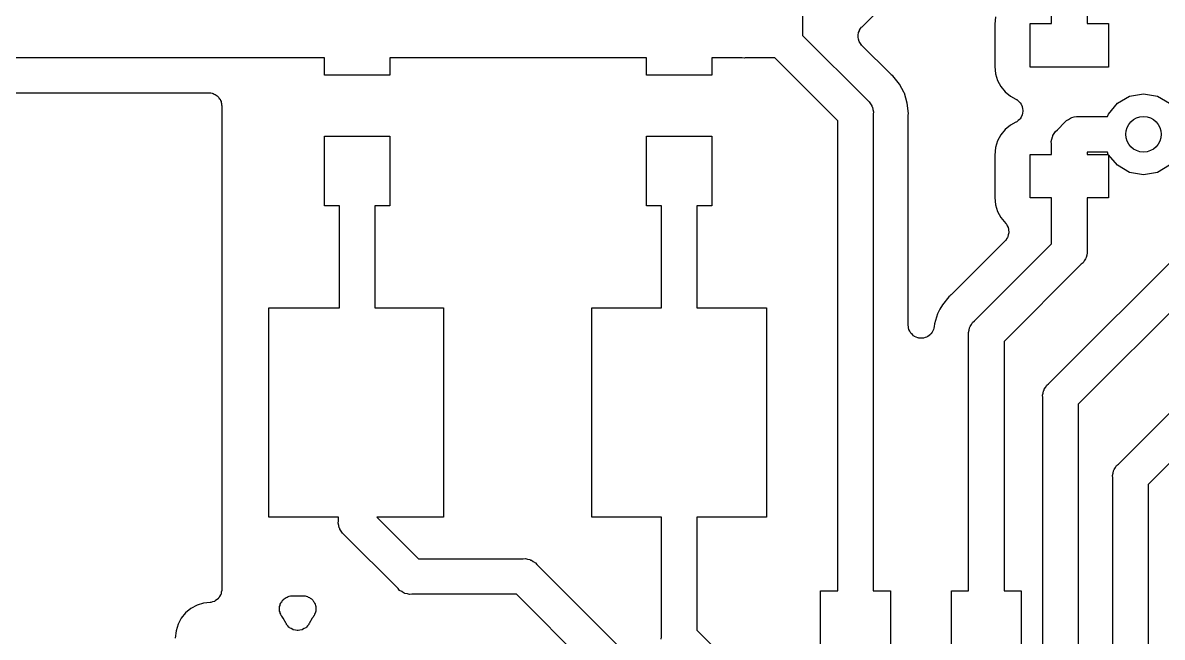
# Model space of a CAD drawing. Extents: x 91 to 190.2, y -113.9 to -59.9.
# Drawn here: x 127.77 to 140.82, y -81.79 to -74.74 of the extents above; entities that cross this region are included whole.
import ezdxf

# ---------------------------------------------------------------- set-up
doc = ezdxf.new("R2010")
doc.units = 0
doc.header["$MEASUREMENT"] = 0
doc.layers.add('BLACK', color=7, linetype='CONTINUOUS')

msp = doc.modelspace()

# ---------------------------------------------------------------- linework, layer by layer
at = {"layer": 'BLACK', "linetype": 'CONTINUOUS'}
for p, q in [((139.557, -74.75), (139.557, -70.8564)), ((139.963, -70.8448), (139.963, -74.75)), ((136.703, -74.5484), (136.703, -74.8858)), ((137.386, -74.7863), (137.516, -74.6564)), ((138.916, -74.6716), (138.907, -74.7574)), ((137.368, -74.8055), (137.381, -74.7933)), ((137.381, -74.7933), (137.386, -74.7863)), ((138.907, -74.7574), (138.907, -75.2426)), ((139.31, -75.25), (139.31, -74.75)), ((139.31, -74.75), (139.557, -74.75)), ((139.963, -74.75), (140.21, -74.75)), ((140.21, -74.75), (140.21, -75.25)), ((136.703, -74.8858), (137.447, -75.63)), ((137.34, -74.904), (137.342, -74.8797)), ((137.34, -74.9056), (137.34, -74.904)), ((137.34, -74.9072), (137.34, -74.9056)), ((137.346, -74.9308), (137.34, -74.9072)), ((137.342, -74.8797), (137.344, -74.8553)), ((137.344, -74.8553), (137.345, -74.8538)), ((137.345, -74.8522), (137.355, -74.832)), ((137.345, -74.8538), (137.345, -74.8522)), ((137.352, -74.9546), (137.346, -74.9308)), ((137.355, -74.832), (137.356, -74.8289)), ((137.356, -74.8289), (137.358, -74.8262)), ((137.358, -74.8262), (137.366, -74.8081)), ((137.366, -74.8081), (137.368, -74.8069)), ((137.368, -74.8069), (137.368, -74.8055)), ((137.353, -74.9559), (137.352, -74.9546)), ((137.353, -74.9575), (137.353, -74.9559)), ((137.367, -74.9776), (137.353, -74.9575)), ((137.381, -74.9979), (137.367, -74.9776)), ((137.382, -74.9989), (137.381, -74.9979)), ((137.383, -75.0002), (137.382, -74.9989)), ((137.71, -75.3273), (137.383, -75.0002)), ((131.225, -75.1432), (123.879, -75.1432)), ((131.225, -75.34), (131.225, -75.1432)), ((134.915, -75.1432), (131.975, -75.1432)), ((131.975, -75.1432), (131.975, -75.34)), ((134.915, -75.34), (134.915, -75.1432)), ((136.011, -75.1432), (135.665, -75.1432)), ((135.665, -75.1432), (135.665, -75.34)), ((136.038, -75.1455), (136.011, -75.1432)), ((136.047, -75.1432), (136.038, -75.1455)), ((136.386, -75.1432), (136.047, -75.1432)), ((137.107, -75.8642), (136.386, -75.1432)), ((138.907, -75.2426), (138.916, -75.3284)), ((140.21, -75.25), (139.31, -75.25)), ((131.975, -75.34), (131.225, -75.34)), ((135.665, -75.34), (134.915, -75.34)), ((137.716, -75.3316), (137.71, -75.3273)), ((137.721, -75.3372), (137.716, -75.3316)), ((137.739, -75.3514), (137.721, -75.3372)), ((137.814, -75.4433), (137.739, -75.3514)), ((137.869, -75.5459), (137.814, -75.4433)), ((138.916, -75.3284), (138.939, -75.4038)), ((138.939, -75.4038), (138.976, -75.4733)), ((126.391, -75.5432), (129.9, -75.5432)), ((129.9, -75.5432), (129.913, -75.5455)), ((129.913, -75.5455), (129.926, -75.5455)), ((129.926, -75.5455), (129.938, -75.55)), ((129.938, -75.55), (129.951, -75.5522)), ((129.951, -75.5522), (129.963, -75.5588)), ((129.963, -75.5588), (129.975, -75.5633)), ((129.975, -75.5633), (129.985, -75.5717)), ((129.985, -75.5717), (129.996, -75.5783)), ((129.996, -75.5783), (130.005, -75.5883)), ((137.87, -75.548), (137.869, -75.5459)), ((137.869, -75.5459), (137.869, -75.5459)), ((137.904, -75.6617), (137.87, -75.548)), ((138.976, -75.4733), (139.026, -75.5342)), ((139.026, -75.5342), (139.087, -75.5842)), ((139.087, -75.5842), (139.149, -75.6177)), ((140.312, -75.6644), (140.451, -75.5837)), ((140.451, -75.5837), (140.61, -75.5557)), ((140.61, -75.5557), (140.769, -75.5837)), ((140.769, -75.5837), (140.908, -75.6644)), ((130.005, -75.5883), (130.015, -75.5968)), ((130.015, -75.5968), (130.021, -75.6081)), ((130.021, -75.6081), (130.03, -75.6182)), ((130.03, -75.6182), (130.034, -75.6305)), ((130.034, -75.6305), (130.041, -75.6419)), ((130.041, -75.6419), (130.043, -75.6548)), ((130.043, -75.6548), (130.048, -75.6672)), ((130.048, -75.6672), (130.048, -75.6803)), ((130.048, -75.6803), (130.05, -75.6932)), ((130.05, -75.6932), (130.05, -81.2393)), ((137.447, -75.63), (137.468, -75.6474)), ((137.468, -75.6474), (137.482, -75.6707)), ((137.482, -75.6707), (137.497, -75.6928)), ((137.497, -75.6928), (137.499, -75.7016)), ((137.499, -75.7016), (137.504, -75.7094)), ((137.504, -75.7094), (137.509, -75.736)), ((137.916, -75.78), (137.904, -75.6617)), ((139.149, -75.6177), (139.153, -75.6208)), ((139.153, -75.6208), (139.158, -75.6226)), ((139.158, -75.6226), (139.174, -75.6368)), ((139.174, -75.6368), (139.19, -75.6499)), ((139.19, -75.6499), (139.193, -75.6541)), ((139.193, -75.6541), (139.197, -75.6574)), ((139.197, -75.6574), (139.207, -75.6761)), ((139.207, -75.6761), (139.218, -75.6941)), ((139.218, -75.6941), (139.219, -75.699)), ((139.219, -75.699), (139.221, -75.7033)), ((139.221, -75.7033), (139.224, -75.7243)), ((140.208, -75.7879), (140.312, -75.6644)), ((137.509, -75.736), (137.516, -75.762)), ((137.516, -75.762), (137.513, -75.7889)), ((137.513, -75.7889), (137.513, -81.255)), ((137.913, -75.817), (137.914, -75.8097)), ((137.913, -78.208), (137.913, -75.817)), ((137.914, -75.8023), (137.916, -75.78)), ((137.914, -75.8097), (137.914, -75.8023)), ((139.193, -75.8459), (139.19, -75.8501)), ((139.197, -75.8426), (139.193, -75.8459)), ((139.207, -75.8239), (139.197, -75.8426)), ((139.218, -75.8059), (139.207, -75.8239)), ((139.219, -75.801), (139.218, -75.8059)), ((139.221, -75.7967), (139.219, -75.801)), ((139.224, -75.7757), (139.221, -75.7967)), ((139.224, -75.7243), (139.229, -75.7451)), ((139.229, -75.7549), (139.224, -75.7757)), ((139.229, -75.7451), (139.228, -75.75)), ((139.228, -75.75), (139.229, -75.7549)), ((139.751, -75.8485), (139.773, -75.833)), ((139.773, -75.833), (139.782, -75.8306)), ((139.782, -75.8306), (139.789, -75.8261)), ((139.789, -75.8261), (139.816, -75.8214)), ((139.816, -75.8214), (139.842, -75.8145)), ((139.842, -75.8145), (139.869, -75.8168)), ((139.869, -75.8168), (140.197, -75.8168)), ((140.197, -75.8168), (140.208, -75.7879)), ((137.107, -76.0422), (137.107, -75.8642)), ((139.026, -75.9658), (138.976, -76.0267)), ((139.087, -75.9158), (139.026, -75.9658)), ((139.149, -75.8823), (139.087, -75.9158)), ((139.153, -75.8792), (139.149, -75.8823)), ((139.158, -75.8774), (139.153, -75.8792)), ((139.174, -75.8632), (139.158, -75.8774)), ((139.19, -75.8501), (139.174, -75.8632)), ((139.602, -75.9874), (139.623, -75.97)), ((139.623, -75.97), (139.71, -75.8826)), ((139.71, -75.8826), (139.727, -75.8619)), ((139.727, -75.8619), (139.751, -75.8485)), ((131.225, -76.84), (131.225, -76.04)), ((131.225, -76.04), (131.975, -76.04)), ((131.975, -76.04), (131.975, -76.84)), ((134.915, -76.84), (134.915, -76.04)), ((134.915, -76.04), (135.665, -76.04)), ((135.665, -76.04), (135.665, -76.84)), ((137.107, -81.255), (137.107, -76.0422)), ((137.107, -76.0422), (137.107, -76.0422)), ((138.939, -76.0962), (138.916, -76.1716)), ((138.976, -76.0267), (138.939, -76.0962)), ((139.554, -76.102), (139.561, -76.076)), ((139.557, -76.1289), (139.554, -76.102)), ((139.561, -76.076), (139.566, -76.0494)), ((139.566, -76.0494), (139.571, -76.0416)), ((139.571, -76.0416), (139.573, -76.0328)), ((139.573, -76.0328), (139.588, -76.0107)), ((139.588, -76.0107), (139.602, -75.9874)), ((138.916, -76.1716), (138.907, -76.2574)), ((139.557, -76.25), (139.557, -76.1289)), ((139.963, -76.2232), (139.963, -76.25)), ((140.197, -76.2232), (139.963, -76.2232)), ((140.207, -76.25), (140.197, -76.2232)), ((138.907, -76.2574), (138.907, -76.7426)), ((139.31, -76.75), (139.31, -76.25)), ((139.31, -76.25), (139.557, -76.25)), ((139.963, -76.25), (140.207, -76.25)), ((140.312, -76.3756), (140.21, -76.2546)), ((140.21, -76.2546), (140.21, -76.75)), ((140.451, -76.4563), (140.312, -76.3756)), ((140.61, -76.4843), (140.451, -76.4563)), ((140.769, -76.4563), (140.61, -76.4843)), ((140.908, -76.3756), (140.769, -76.4563)), ((138.907, -76.7426), (138.916, -76.8284)), ((139.557, -76.75), (139.31, -76.75)), ((139.557, -77.2758), (139.557, -76.75)), ((140.21, -76.75), (139.963, -76.75)), ((139.963, -76.75), (139.963, -77.3511)), ((131.397, -76.84), (131.225, -76.84)), ((131.397, -78.01), (131.397, -76.84)), ((131.975, -76.84), (131.803, -76.84)), ((131.803, -76.84), (131.803, -78.01)), ((135.087, -76.84), (134.915, -76.84)), ((135.087, -78.01), (135.087, -76.84)), ((135.665, -76.84), (135.493, -76.84)), ((135.493, -76.84), (135.493, -78.01)), ((138.916, -76.8284), (138.939, -76.9038)), ((138.939, -76.9038), (138.976, -76.9733)), ((138.976, -76.9733), (139.033, -77.0428)), ((139.033, -77.0428), (139.036, -77.0478)), ((139.036, -77.0478), (139.04, -77.0519)), ((139.04, -77.0519), (139.048, -77.0704)), ((139.048, -77.0704), (139.058, -77.0882)), ((139.058, -77.0882), (139.059, -77.0939)), ((139.059, -77.0939), (139.062, -77.0991)), ((139.066, -77.151), (139.061, -77.1707)), ((139.062, -77.0991), (139.064, -77.1194)), ((139.064, -77.1194), (139.067, -77.1396)), ((139.067, -77.1396), (139.066, -77.1453)), ((139.066, -77.1453), (139.066, -77.151)), ((139.023, -77.244), (138.41, -77.8573)), ((138.673, -78.16), (139.557, -77.2758)), ((139.026, -77.2393), (139.023, -77.244)), ((139.031, -77.2356), (139.026, -77.2393)), ((139.041, -77.2181), (139.031, -77.2356)), ((139.053, -77.2013), (139.041, -77.2181)), ((139.054, -77.1957), (139.053, -77.2013)), ((139.057, -77.1908), (139.054, -77.1957)), ((139.061, -77.1707), (139.057, -77.1908)), ((139.523, -78.88), (141.15, -77.2526)), ((139.959, -77.404), (139.954, -77.4306)), ((139.966, -77.378), (139.959, -77.404)), ((139.963, -77.3511), (139.966, -77.378)), ((139.897, -77.51), (139.013, -78.3942)), ((139.918, -77.4926), (139.897, -77.51)), ((139.932, -77.4693), (139.918, -77.4926)), ((139.947, -77.4472), (139.932, -77.4693)), ((139.949, -77.4384), (139.947, -77.4472)), ((139.954, -77.4306), (139.949, -77.4384)), ((141.384, -77.5932), (139.863, -79.1142)), ((138.381, -77.8814), (138.306, -77.9733)), ((138.399, -77.8672), (138.381, -77.8814)), ((138.404, -77.8616), (138.399, -77.8672)), ((138.41, -77.8573), (138.404, -77.8616)), ((130.59, -80.41), (130.59, -78.01)), ((130.59, -78.01), (131.397, -78.01)), ((131.803, -78.01), (132.59, -78.01)), ((132.59, -78.01), (132.59, -80.41)), ((134.29, -80.41), (134.29, -78.01)), ((134.29, -78.01), (135.087, -78.01)), ((135.493, -78.01), (136.29, -78.01)), ((136.29, -78.01), (136.29, -80.41)), ((138.278, -78.0259), (138.25, -78.078)), ((138.306, -77.9733), (138.278, -78.0259)), ((138.278, -78.0259), (138.278, -78.0259)), ((138.216, -78.1917), (138.212, -78.2227)), ((138.25, -78.078), (138.216, -78.1917)), ((138.638, -78.2007), (138.652, -78.1774)), ((138.652, -78.1774), (138.673, -78.16)), ((137.916, -78.2265), (137.913, -78.208)), ((137.918, -78.2453), (137.916, -78.2265)), ((137.921, -78.252), (137.918, -78.2453)), ((137.922, -78.2593), (137.921, -78.252)), ((137.932, -78.2756), (137.922, -78.2593)), ((137.939, -78.2927), (137.932, -78.2756)), ((137.945, -78.298), (137.939, -78.2927)), ((137.948, -78.3044), (137.945, -78.298)), ((137.963, -78.3165), (137.948, -78.3044)), ((137.976, -78.33), (137.963, -78.3165)), ((138.153, -78.3259), (138.138, -78.3379)), ((138.168, -78.3152), (138.153, -78.3259)), ((138.172, -78.3092), (138.168, -78.3152)), ((138.178, -78.3044), (138.172, -78.3092)), ((138.188, -78.2882), (138.178, -78.3044)), ((138.198, -78.2729), (138.188, -78.2882)), ((138.2, -78.2658), (138.198, -78.2729)), ((138.204, -78.2593), (138.2, -78.2658)), ((138.207, -78.2408), (138.204, -78.2593)), ((138.212, -78.2227), (138.207, -78.2408)), ((138.604, -78.292), (138.611, -78.266)), ((138.607, -78.3189), (138.604, -78.292)), ((138.607, -81.255), (138.607, -78.3189)), ((138.611, -78.266), (138.616, -78.2394)), ((138.616, -78.2394), (138.621, -78.2316)), ((138.621, -78.2316), (138.623, -78.2228)), ((138.623, -78.2228), (138.638, -78.2007)), ((137.983, -78.3332), (137.976, -78.33)), ((137.988, -78.3379), (137.983, -78.3332)), ((138.006, -78.3444), (137.988, -78.3379)), ((138.023, -78.3525), (138.006, -78.3444)), ((138.03, -78.3532), (138.023, -78.3525)), ((138.037, -78.3557), (138.03, -78.3532)), ((138.056, -78.3557), (138.037, -78.3557)), ((138.075, -78.3576), (138.056, -78.3557)), ((138.082, -78.3557), (138.075, -78.3576)), ((138.089, -78.3557), (138.082, -78.3557)), ((138.107, -78.3493), (138.089, -78.3557)), ((138.125, -78.3447), (138.107, -78.3493)), ((138.131, -78.3405), (138.125, -78.3447)), ((138.138, -78.3379), (138.131, -78.3405)), ((139.013, -78.3942), (139.013, -81.255)), ((140.323, -79.8), (141.66, -78.4626)), ((141.894, -78.8032), (140.663, -80.0342)), ((139.461, -78.986), (139.466, -78.9594)), ((139.466, -78.9594), (139.471, -78.9516)), ((139.471, -78.9516), (139.473, -78.9428)), ((139.473, -78.9428), (139.488, -78.9207)), ((139.488, -78.9207), (139.502, -78.8974)), ((139.502, -78.8974), (139.523, -78.88)), ((139.454, -79.012), (139.461, -78.986)), ((139.457, -79.0389), (139.454, -79.012)), ((139.457, -83.87), (139.457, -79.0389)), ((139.863, -79.1142), (139.863, -83.87)), ((140.261, -79.906), (140.266, -79.8794)), ((140.266, -79.8794), (140.271, -79.8716)), ((140.271, -79.8716), (140.273, -79.8628)), ((140.273, -79.8628), (140.288, -79.8407)), ((140.288, -79.8407), (140.302, -79.8174)), ((140.302, -79.8174), (140.323, -79.8)), ((140.254, -79.932), (140.261, -79.906)), ((140.257, -79.9588), (140.254, -79.932)), ((140.257, -83.87), (140.257, -79.9588)), ((140.663, -80.0342), (140.663, -83.87)), ((131.387, -80.41), (130.59, -80.41)), ((131.387, -80.4511), (131.387, -80.41)), ((132.59, -80.41), (131.827, -80.41)), ((131.827, -80.41), (132.304, -80.8868)), ((135.087, -80.41), (134.29, -80.41)), ((135.087, -81.7811), (135.087, -80.41)), ((136.29, -80.41), (135.493, -80.41)), ((135.493, -80.41), (135.493, -81.7058)), ((131.384, -80.478), (131.387, -80.4511)), ((131.391, -80.504), (131.384, -80.478)), ((131.396, -80.5306), (131.391, -80.504)), ((131.401, -80.5384), (131.396, -80.5306)), ((131.403, -80.5472), (131.401, -80.5384)), ((131.418, -80.5693), (131.403, -80.5472)), ((131.432, -80.5926), (131.418, -80.5693)), ((131.453, -80.61), (131.432, -80.5926)), ((132.07, -81.2274), (131.453, -80.61)), ((132.304, -80.8868), (133.501, -80.8868)), ((133.501, -80.8868), (133.528, -80.8845)), ((133.528, -80.8845), (133.554, -80.8914)), ((133.554, -80.8914), (133.581, -80.8961)), ((133.581, -80.8961), (133.588, -80.9006)), ((133.588, -80.9006), (133.597, -80.903)), ((133.597, -80.903), (133.619, -80.9185)), ((133.619, -80.9185), (133.643, -80.9319)), ((133.643, -80.9319), (133.66, -80.9526)), ((133.66, -80.9526), (135.797, -83.0901)), ((130.025, -81.3181), (130.015, -81.3357)), ((130.037, -81.3012), (130.025, -81.3181)), ((130.038, -81.2956), (130.037, -81.3012)), ((130.041, -81.2906), (130.038, -81.2956)), ((130.044, -81.2705), (130.041, -81.2906)), ((130.05, -81.2508), (130.044, -81.2705)), ((130.05, -81.2393), (130.049, -81.245)), ((130.049, -81.245), (130.05, -81.2508)), ((130.776, -81.3381), (130.787, -81.3293)), ((130.787, -81.3293), (130.799, -81.3252)), ((130.799, -81.3252), (130.809, -81.319)), ((130.809, -81.319), (130.823, -81.3166)), ((130.823, -81.3166), (130.836, -81.312)), ((130.836, -81.312), (130.849, -81.3121)), ((130.849, -81.3121), (130.861, -81.31)), ((130.861, -81.31), (130.979, -81.31)), ((130.979, -81.31), (130.991, -81.3121)), ((130.991, -81.3121), (131.004, -81.312)), ((131.004, -81.312), (131.017, -81.3166)), ((131.017, -81.3166), (131.031, -81.319)), ((131.031, -81.319), (131.041, -81.3252)), ((131.041, -81.3252), (131.053, -81.3293)), ((131.053, -81.3293), (131.064, -81.3381)), ((132.087, -81.2481), (132.07, -81.2274)), ((132.111, -81.2615), (132.087, -81.2481)), ((132.133, -81.277), (132.111, -81.2615)), ((132.142, -81.2794), (132.133, -81.277)), ((132.149, -81.2839), (132.142, -81.2794)), ((132.176, -81.2886), (132.149, -81.2839)), ((132.202, -81.2955), (132.176, -81.2886)), ((132.229, -81.2932), (132.202, -81.2955)), ((133.426, -81.2932), (132.229, -81.2932)), ((135.457, -83.3242), (133.426, -81.2932)), ((136.91, -82.005), (136.91, -81.255)), ((136.91, -81.255), (137.107, -81.255)), ((137.513, -81.255), (137.71, -81.255)), ((137.71, -81.255), (137.71, -82.005)), ((138.41, -82.005), (138.41, -81.255)), ((138.41, -81.255), (138.607, -81.255)), ((139.013, -81.255), (139.21, -81.255)), ((139.21, -81.255), (139.21, -82.005)), ((129.697, -81.4558), (129.636, -81.5058)), ((129.766, -81.4187), (129.697, -81.4558)), ((129.842, -81.3958), (129.766, -81.4187)), ((129.915, -81.3886), (129.842, -81.3958)), ((129.92, -81.387), (129.915, -81.3886)), ((129.926, -81.387), (129.92, -81.387)), ((129.945, -81.3801), (129.926, -81.387)), ((129.965, -81.3746), (129.945, -81.3801)), ((129.97, -81.3712), (129.965, -81.3746)), ((129.975, -81.3692), (129.97, -81.3712)), ((129.991, -81.3561), (129.975, -81.3692)), ((130.007, -81.3442), (129.991, -81.3561)), ((130.01, -81.3394), (130.007, -81.3442)), ((130.015, -81.3357), (130.01, -81.3394)), ((130.711, -81.4584), (130.713, -81.4463)), ((130.713, -81.4721), (130.711, -81.4584)), ((130.713, -81.434), (130.718, -81.4209)), ((130.713, -81.4463), (130.713, -81.434)), ((130.718, -81.4209), (130.72, -81.4072)), ((130.72, -81.4072), (130.727, -81.3966)), ((130.727, -81.3966), (130.731, -81.385)), ((130.731, -81.385), (130.74, -81.3743)), ((130.74, -81.3743), (130.747, -81.3623)), ((130.747, -81.3623), (130.756, -81.3545)), ((130.756, -81.3545), (130.764, -81.3451)), ((130.764, -81.3451), (130.776, -81.3381)), ((131.064, -81.3381), (131.076, -81.3451)), ((131.076, -81.3451), (131.084, -81.3545)), ((131.084, -81.3545), (131.093, -81.3623)), ((131.093, -81.3623), (131.1, -81.3743)), ((131.1, -81.3743), (131.109, -81.385)), ((131.109, -81.385), (131.113, -81.3966)), ((131.113, -81.3966), (131.12, -81.4072)), ((131.12, -81.4072), (131.122, -81.4209)), ((131.122, -81.4209), (131.127, -81.434)), ((131.127, -81.434), (131.127, -81.4463)), ((131.127, -81.4463), (131.129, -81.4584)), ((131.129, -81.4584), (131.127, -81.4721)), ((129.586, -81.5667), (129.549, -81.6362)), ((129.636, -81.5058), (129.586, -81.5667)), ((130.713, -81.486), (130.713, -81.4721)), ((130.717, -81.4976), (130.713, -81.486)), ((130.719, -81.5098), (130.717, -81.4976)), ((130.726, -81.5219), (130.719, -81.5098)), ((130.731, -81.535), (130.726, -81.5219)), ((130.739, -81.5444), (130.731, -81.535)), ((130.745, -81.5552), (130.739, -81.5444)), ((130.754, -81.5667), (130.745, -81.5552)), ((130.788, -81.6294), (130.754, -81.5667)), ((131.086, -81.5667), (131.052, -81.6294)), ((131.095, -81.5552), (131.086, -81.5667)), ((131.101, -81.5444), (131.095, -81.5552)), ((131.109, -81.535), (131.101, -81.5444)), ((131.114, -81.5219), (131.109, -81.535)), ((131.121, -81.5098), (131.114, -81.5219)), ((131.123, -81.4976), (131.121, -81.5098)), ((131.127, -81.486), (131.123, -81.4976)), ((131.127, -81.4721), (131.127, -81.486)), ((129.526, -81.7116), (129.517, -81.7974)), ((129.549, -81.6362), (129.526, -81.7116)), ((130.791, -81.6333), (130.788, -81.6294)), ((130.793, -81.6379), (130.791, -81.6333)), ((130.807, -81.6537), (130.793, -81.6379)), ((130.82, -81.6704), (130.807, -81.6537)), ((130.824, -81.673), (130.82, -81.6704)), ((130.827, -81.6767), (130.824, -81.673)), ((130.846, -81.6867), (130.827, -81.6767)), ((130.864, -81.6979), (130.846, -81.6867)), ((130.869, -81.6989), (130.864, -81.6979)), ((130.873, -81.7012), (130.869, -81.6989)), ((130.894, -81.7042), (130.873, -81.7012)), ((130.915, -81.7086), (130.894, -81.7042)), ((130.92, -81.7079), (130.915, -81.7086)), ((130.925, -81.7086), (130.92, -81.7079)), ((130.946, -81.7042), (130.925, -81.7086)), ((130.967, -81.7012), (130.946, -81.7042)), ((130.971, -81.6989), (130.967, -81.7012)), ((130.976, -81.6979), (130.971, -81.6989)), ((130.994, -81.6867), (130.976, -81.6979)), ((131.013, -81.6767), (130.994, -81.6867)), ((131.016, -81.673), (131.013, -81.6767)), ((131.02, -81.6704), (131.016, -81.673)), ((131.033, -81.6537), (131.02, -81.6704)), ((131.047, -81.6379), (131.033, -81.6537)), ((131.049, -81.6333), (131.047, -81.6379)), ((131.052, -81.6294), (131.049, -81.6333)), ((135.493, -81.7058), (136.597, -82.81)), ((135.084, -81.808), (135.087, -81.7811))]:
    msp.add_line(p, q, dxfattribs=at)
at = {"layer": 'BLACK'}
msp.add_circle((140.61, -76.02), 0.2032, dxfattribs=at)

doc.saveas('drawing.dxf')
